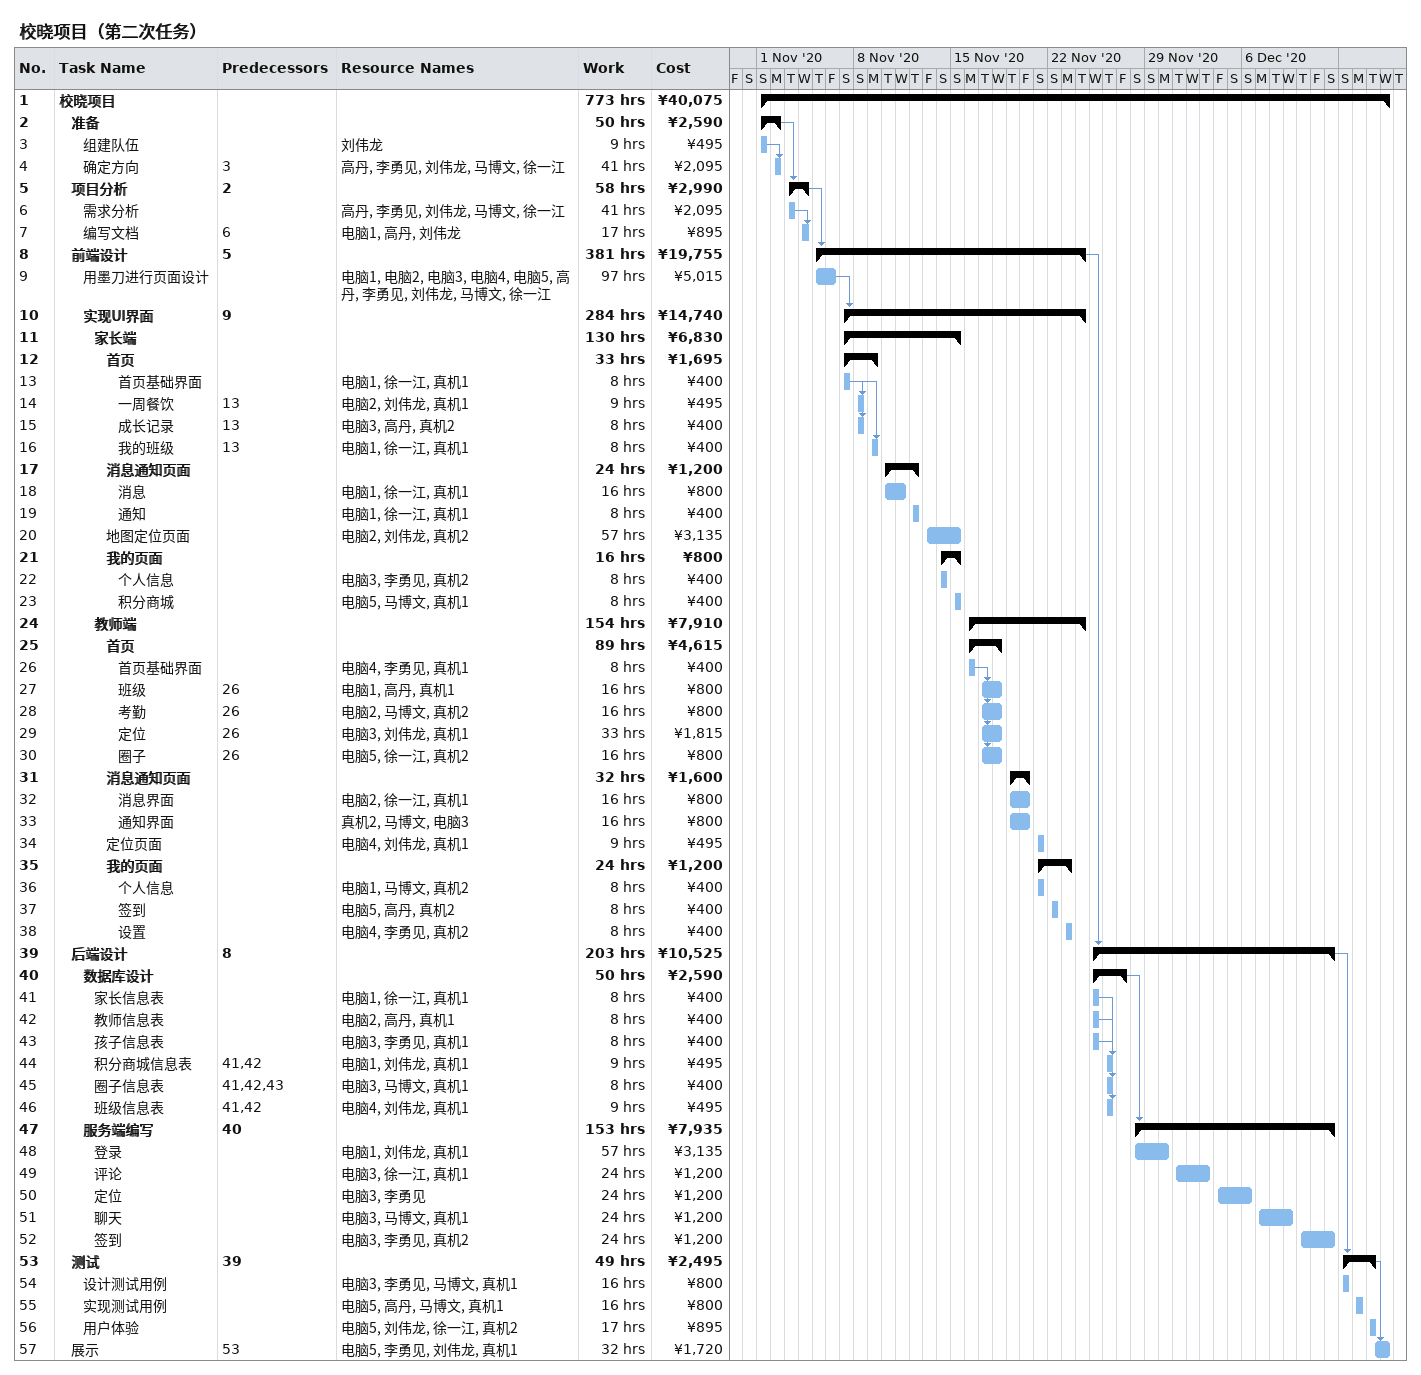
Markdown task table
校晓项目（第二次任务）

| ID | Level | Task | Start | Finish | Predecessors | Resources | Work (h) | Cost (¥) |
|---|---|---|---|---|---|---|---|---|
| 1 | 1 | **校晓项目** | 2020-11-01 | 2020-12-16 |  |  | 773 | 40075 |
| 2 | 2 | **准备** | 2020-11-01 | 2020-11-02 |  |  | 50 | 2590 |
| 3 | 3 | 组建队伍 | 2020-11-01 | 2020-11-01 |  | 刘伟龙 | 9 | 495 |
| 4 | 3 | 确定方向 | 2020-11-02 | 2020-11-02 | 3 | 高丹, 李勇见, 刘伟龙, 马博文, 徐一江 | 41 | 2095 |
| 5 | 2 | **项目分析** | 2020-11-03 | 2020-11-04 | 2 |  | 58 | 2990 |
| 6 | 3 | 需求分析 | 2020-11-03 | 2020-11-03 |  | 高丹, 李勇见, 刘伟龙, 马博文, 徐一江 | 41 | 2095 |
| 7 | 3 | 编写文档 | 2020-11-04 | 2020-11-04 | 6 | 电脑1, 高丹, 刘伟龙 | 17 | 895 |
| 8 | 2 | **前端设计** | 2020-11-05 | 2020-11-24 | 5 |  | 381 | 19755 |
| 9 | 3 | 用墨刀进行页面设计 | 2020-11-05 | 2020-11-06 |  | 电脑1, 电脑2, 电脑3, 电脑4, 电脑5, 高丹, 李勇见, 刘伟龙, 马博文, 徐一江 | 97 | 5015 |
| 10 | 3 | **实现UI界面** | 2020-11-07 | 2020-11-24 | 9 |  | 284 | 14740 |
| 11 | 4 | **家长端** | 2020-11-07 | 2020-11-15 |  |  | 130 | 6830 |
| 12 | 5 | **首页** | 2020-11-07 | 2020-11-09 |  |  | 33 | 1695 |
| 13 | 6 | 首页基础界面 | 2020-11-07 | 2020-11-07 |  | 电脑1, 徐一江, 真机1 | 8 | 400 |
| 14 | 6 | 一周餐饮 | 2020-11-08 | 2020-11-08 | 13 | 电脑2, 刘伟龙, 真机1 | 9 | 495 |
| 15 | 6 | 成长记录 | 2020-11-08 | 2020-11-08 | 13 | 电脑3, 高丹, 真机2 | 8 | 400 |
| 16 | 6 | 我的班级 | 2020-11-09 | 2020-11-09 | 13 | 电脑1, 徐一江, 真机1 | 8 | 400 |
| 17 | 5 | **消息通知页面** | 2020-11-10 | 2020-11-12 |  |  | 24 | 1200 |
| 18 | 6 | 消息 | 2020-11-10 | 2020-11-11 |  | 电脑1, 徐一江, 真机1 | 16 | 800 |
| 19 | 6 | 通知 | 2020-11-12 | 2020-11-12 |  | 电脑1, 徐一江, 真机1 | 8 | 400 |
| 20 | 5 | 地图定位页面 | 2020-11-13 | 2020-11-15 |  | 电脑2, 刘伟龙, 真机2 | 57 | 3135 |
| 21 | 5 | **我的页面** | 2020-11-14 | 2020-11-15 |  |  | 16 | 800 |
| 22 | 6 | 个人信息 | 2020-11-14 | 2020-11-14 |  | 电脑3, 李勇见, 真机2 | 8 | 400 |
| 23 | 6 | 积分商城 | 2020-11-15 | 2020-11-15 |  | 电脑5, 马博文, 真机1 | 8 | 400 |
| 24 | 4 | **教师端** | 2020-11-16 | 2020-11-24 |  |  | 154 | 7910 |
| 25 | 5 | **首页** | 2020-11-16 | 2020-11-18 |  |  | 89 | 4615 |
| 26 | 6 | 首页基础界面 | 2020-11-16 | 2020-11-16 |  | 电脑4, 李勇见, 真机1 | 8 | 400 |
| 27 | 6 | 班级 | 2020-11-17 | 2020-11-18 | 26 | 电脑1, 高丹, 真机1 | 16 | 800 |
| 28 | 6 | 考勤 | 2020-11-17 | 2020-11-18 | 26 | 电脑2, 马博文, 真机2 | 16 | 800 |
| 29 | 6 | 定位 | 2020-11-17 | 2020-11-18 | 26 | 电脑3, 刘伟龙, 真机1 | 33 | 1815 |
| 30 | 6 | 圈子 | 2020-11-17 | 2020-11-18 | 26 | 电脑5, 徐一江, 真机2 | 16 | 800 |
| 31 | 5 | **消息通知页面** | 2020-11-19 | 2020-11-20 |  |  | 32 | 1600 |
| 32 | 6 | 消息界面 | 2020-11-19 | 2020-11-20 |  | 电脑2, 徐一江, 真机1 | 16 | 800 |
| 33 | 6 | 通知界面 | 2020-11-19 | 2020-11-20 |  | 真机2, 马博文, 电脑3 | 16 | 800 |
| 34 | 5 | 定位页面 | 2020-11-21 | 2020-11-21 |  | 电脑4, 刘伟龙, 真机1 | 9 | 495 |
| 35 | 5 | **我的页面** | 2020-11-21 | 2020-11-23 |  |  | 24 | 1200 |
| 36 | 6 | 个人信息 | 2020-11-21 | 2020-11-21 |  | 电脑1, 马博文, 真机2 | 8 | 400 |
| 37 | 6 | 签到 | 2020-11-22 | 2020-11-22 |  | 电脑5, 高丹, 真机2 | 8 | 400 |
| 38 | 6 | 设置 | 2020-11-23 | 2020-11-23 |  | 电脑4, 李勇见, 真机2 | 8 | 400 |
| 39 | 2 | **后端设计** | 2020-11-25 | 2020-12-12 | 8 |  | 203 | 10525 |
| 40 | 3 | **数据库设计** | 2020-11-25 | 2020-11-27 |  |  | 50 | 2590 |
| 41 | 4 | 家长信息表 | 2020-11-25 | 2020-11-25 |  | 电脑1, 徐一江, 真机1 | 8 | 400 |
| 42 | 4 | 教师信息表 | 2020-11-25 | 2020-11-25 |  | 电脑2, 高丹, 真机1 | 8 | 400 |
| 43 | 4 | 孩子信息表 | 2020-11-25 | 2020-11-25 |  | 电脑3, 李勇见, 真机1 | 8 | 400 |
| 44 | 4 | 积分商城信息表 | 2020-11-26 | 2020-11-26 | 41, 42 | 电脑1, 刘伟龙, 真机1 | 9 | 495 |
| 45 | 4 | 圈子信息表 | 2020-11-26 | 2020-11-26 | 41, 42, 43 | 电脑3, 马博文, 真机1 | 8 | 400 |
| 46 | 4 | 班级信息表 | 2020-11-26 | 2020-11-26 | 41, 42 | 电脑4, 刘伟龙, 真机1 | 9 | 495 |
| 47 | 3 | **服务端编写** | 2020-11-28 | 2020-12-12 | 40 |  | 153 | 7935 |
| 48 | 4 | 登录 | 2020-11-28 | 2020-11-30 |  | 电脑1, 刘伟龙, 真机1 | 57 | 3135 |
| 49 | 4 | 评论 | 2020-12-01 | 2020-12-03 |  | 电脑3, 徐一江, 真机1 | 24 | 1200 |
| 50 | 4 | 定位 | 2020-12-04 | 2020-12-06 |  | 电脑3, 李勇见 | 24 | 1200 |
| 51 | 4 | 聊天 | 2020-12-07 | 2020-12-09 |  | 电脑3, 马博文, 真机1 | 24 | 1200 |
| 52 | 4 | 签到 | 2020-12-10 | 2020-12-12 |  | 电脑3, 李勇见, 真机2 | 24 | 1200 |
| 53 | 2 | **测试** | 2020-12-13 | 2020-12-15 | 39 |  | 49 | 2495 |
| 54 | 3 | 设计测试用例 | 2020-12-13 | 2020-12-13 |  | 电脑3, 李勇见, 马博文, 真机1 | 16 | 800 |
| 55 | 3 | 实现测试用例 | 2020-12-14 | 2020-12-14 |  | 电脑5, 高丹, 马博文, 真机1 | 16 | 800 |
| 56 | 3 | 用户体验 | 2020-12-15 | 2020-12-15 |  | 电脑5, 刘伟龙, 徐一江, 真机2 | 17 | 895 |
| 57 | 2 | 展示 | 2020-12-15 | 2020-12-16 | 53 | 电脑5, 李勇见, 刘伟龙, 真机1 | 32 | 1720 |
